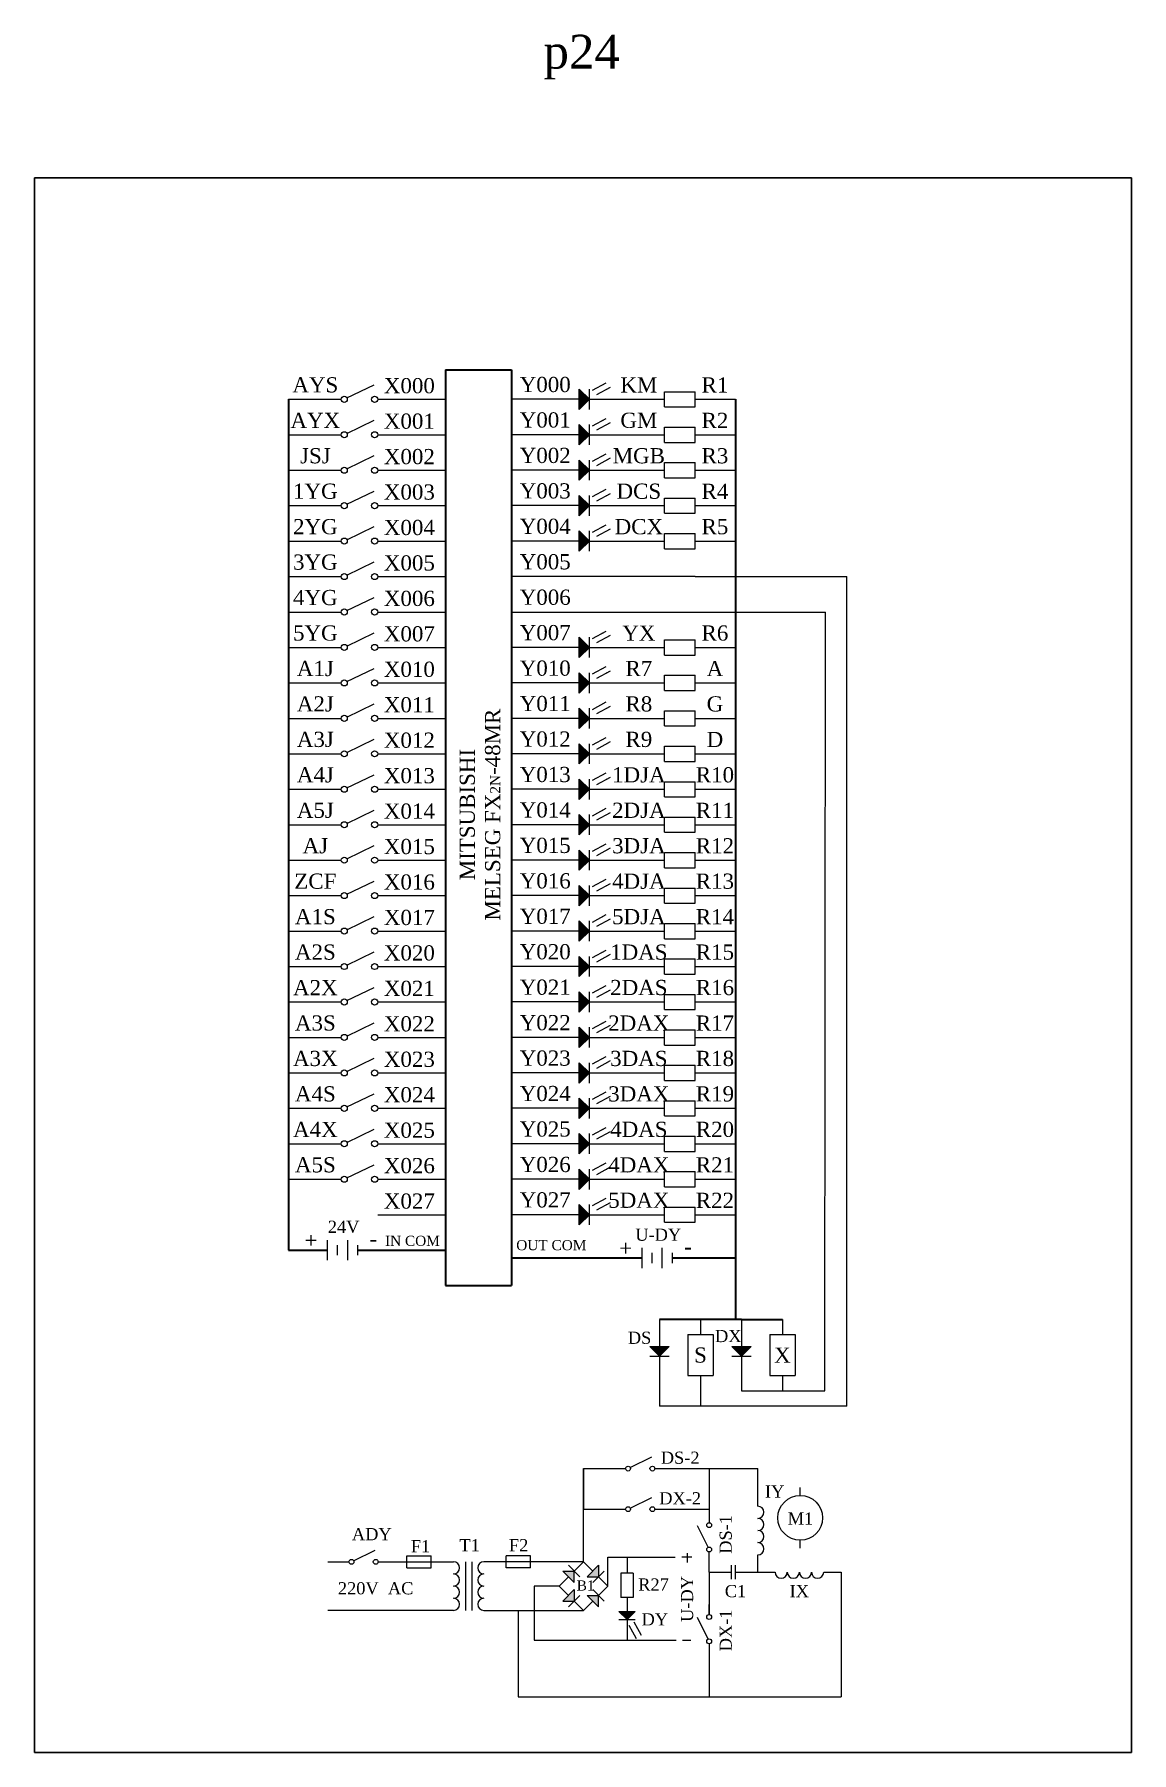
# Model space of a CAD drawing. Header units: millimetres. Extents: x -1398 to -410, y -1053 to -637.
# Drawn here: x -670 to -410, y -1044.5 to -637.4 of the extents above; entities that cross this region are included whole.
import ezdxf

# ---------------------------------------------------------------- set-up
doc = ezdxf.new("R2010")
doc.units = ezdxf.units.MM
doc.header["$MEASUREMENT"] = 0
doc.layers.get('0').update_dxf_attribs({"lineweight": 90})
doc.layers.add('粗实线', color=7, linetype='Continuous', lineweight=35)
doc.layers.add('细实线', color=7, linetype='Continuous', lineweight=13)
doc.styles.get("Standard").update_dxf_attribs({"font": 'TIMES.TTF', "height": 3})
doc.dimstyles.new('ISO-25', dxfattribs={"dimtxt": 3, "dimasz": 1, "dimexe": 2, "dimexo": 0, "dimgap": 1.5, "dimtad": 1, "dimlfac": -1, "dimdsep": 46, "dimtxsty": 'Standard', "dimblk2": 'DOTSMALL', "dimsah": 1, "dimcen": 10, "dimclrd": 7, "dimclre": 7, "dimclrt": 7, "dimazin": 2, "dimtfac": 1, "dimtix": 1, "dimtmove": 1, "dimatfit": 3, "dimfxl": 0, "dimlwd": 9, "dimlwe": 9, "dimarcsym": 0})

# ---------------------------------------------------------------- blocks, each defined once
blk = doc.blocks.new('_DotSmall')
at = {"color": 0, "linetype": 'ByBlock', "const_width": 0.5}
blk.add_lwpolyline([(-0.0625, 0, 1), (0.0625, 0, 1)], format="xyb", close=True, dxfattribs=at)

msp = doc.modelspace()

# ---------------------------------------------------------------- hatches: boundary and pattern name
at = {"layer": '细实线'}
for points in [[(-540.88, -726.25), (-538.48, -723.85), (-540.88, -721.45)], [(-540.88, -734.65), (-538.48, -732.25), (-540.88, -729.85)], [(-540.88, -743.05), (-538.48, -740.65), (-540.88, -738.25)], [(-540.88, -751.45), (-538.48, -749.05), (-540.88, -746.65)], [(-540.88, -759.85), (-538.48, -757.45), (-540.88, -755.05)], [(-540.88, -785.05), (-538.48, -782.65), (-540.88, -780.25)], [(-540.88, -793.45), (-538.48, -791.05), (-540.88, -788.65)], [(-540.88, -801.85), (-538.48, -799.45), (-540.88, -797.05)], [(-540.88, -810.25), (-538.48, -807.85), (-540.88, -805.45)], [(-540.88, -818.65), (-538.48, -816.25), (-540.88, -813.85)], [(-540.88, -827.05), (-538.48, -824.65), (-540.88, -822.25)], [(-540.88, -835.45), (-538.48, -833.05), (-540.88, -830.65)], [(-540.88, -843.85), (-538.48, -841.45), (-540.88, -839.05)], [(-540.88, -852.25), (-538.48, -849.85), (-540.88, -847.45)], [(-540.88, -860.65), (-538.48, -858.25), (-540.88, -855.85)], [(-540.88, -869.05), (-538.48, -866.65), (-540.88, -864.25)], [(-540.88, -877.45), (-538.48, -875.05), (-540.88, -872.65)], [(-540.88, -885.85), (-538.48, -883.45), (-540.88, -881.05)], [(-540.88, -894.25), (-538.48, -891.85), (-540.88, -889.45)], [(-540.88, -902.65), (-538.48, -900.25), (-540.88, -897.85)], [(-540.88, -911.05), (-538.48, -908.65), (-540.88, -906.25)], [(-540.88, -919.45), (-538.48, -917.05), (-540.88, -914.65)], [(-519.56, -948.25), (-524.17, -948.25), (-521.87, -950.55)], [(-500.15, -948.25), (-504.76, -948.25), (-502.46, -950.55)], [(-531.48, -1011.08), (-529.56, -1013), (-527.64, -1011.08)]]:
    msp.add_hatch(color=7, dxfattribs=at).paths.add_polyline_path(points)
h = msp.add_hatch(color=7, dxfattribs=at)
h.paths.add_polyline_path([(-542.07, -1004.2), (-542.07, -1001.49), (-544.79, -1001.49)])
h.paths.add_polyline_path([(-536.31, -1002.85), (-536.31, -1000.13), (-539.03, -1002.85)])
h.paths.add_polyline_path([(-536.31, -1007.25), (-539.03, -1007.25), (-536.31, -1009.96)])
h.paths.add_polyline_path([(-542.07, -1008.61), (-542.07, -1005.89), (-544.79, -1008.61)])

# ---------------------------------------------------------------- linework, layer by layer
at = {"layer": 'Defpoints'}
for p, q in [((-669.98, -1044.51), (-669.98, -671.41)), ((-410, -682.99), (-410, -682.99))]:
    msp.add_line(p, q, dxfattribs=at)
at = {"layer": 'Defpoints', "color": 0}
for p, q in [((-669.98, -671.41), (-410, -671.41)), ((-410, -671.41), (-410, -1044.51)), ((-669.98, -1044.51), (-410, -1044.51))]:
    msp.add_line(p, q, dxfattribs=at)
at = {"layer": '粗实线', "color": 7}
for p, q in [((-572.56, -716.83), (-572.56, -933.85)), ((-572.56, -716.83), (-556.96, -716.83)), ((-556.96, -716.83), (-556.96, -933.85)), ((-609.76, -723.85), (-609.76, -925.45)), ((-503.85, -723.85), (-503.84, -941.87)), ((-609.76, -925.45), (-600.62, -925.45)), ((-593.42, -925.45), (-572.56, -925.45)), ((-556.96, -927.31), (-526.08, -927.31)), ((-518.88, -927.31), (-503.84, -927.31)), ((-572.56, -933.85), (-556.96, -933.85)), ((-502.46, -941.87), (-521.87, -941.87)), ((-502.46, -941.87), (-492.75, -941.87))]:
    msp.add_line(p, q, dxfattribs=at)
at = {"layer": '细实线', "color": 7}
for p, q in [((-595.91, -723.53), (-589.51, -720.4)), ((-609.76, -723.85), (-597.28, -723.85)), ((-588.64, -723.85), (-572.56, -723.85)), ((-540.88, -723.85), (-556.96, -723.85)), ((-540.88, -726.25), (-540.88, -721.45)), ((-540.88, -721.45), (-538.48, -723.85)), ((-540.88, -726.25), (-538.48, -723.85)), ((-538.48, -726.25), (-538.48, -721.45)), ((-538.48, -723.85), (-520.65, -723.85)), ((-520.65, -722.05), (-513.45, -722.05)), ((-520.65, -725.65), (-520.65, -722.05)), ((-513.45, -725.65), (-513.45, -722.05)), ((-513.45, -723.85), (-503.85, -723.85)), ((-520.65, -725.65), (-513.45, -725.65)), ((-609.76, -732.25), (-597.28, -732.25)), ((-595.91, -731.93), (-589.51, -728.8)), ((-588.64, -732.25), (-572.56, -732.25)), ((-540.88, -732.25), (-556.96, -732.25)), ((-540.88, -729.85), (-538.48, -732.25)), ((-540.88, -734.65), (-540.88, -729.85)), ((-540.88, -734.65), (-538.48, -732.25)), ((-538.48, -734.65), (-538.48, -729.85)), ((-538.48, -732.25), (-520.65, -732.25)), ((-520.65, -730.45), (-513.45, -730.45)), ((-520.65, -734.05), (-520.65, -730.45)), ((-513.45, -734.05), (-513.45, -730.45)), ((-513.45, -732.25), (-503.85, -732.25)), ((-520.65, -734.05), (-513.45, -734.05)), ((-609.76, -740.65), (-597.28, -740.65)), ((-595.91, -740.33), (-589.51, -737.2)), ((-588.64, -740.65), (-572.56, -740.65)), ((-540.88, -740.65), (-556.96, -740.65)), ((-540.88, -738.25), (-538.48, -740.65)), ((-540.88, -743.05), (-540.88, -738.25)), ((-540.88, -743.05), (-538.48, -740.65)), ((-538.48, -743.05), (-538.48, -738.25)), ((-538.48, -740.65), (-520.65, -740.65)), ((-520.65, -738.85), (-513.45, -738.85)), ((-520.65, -742.45), (-520.65, -738.85)), ((-513.45, -742.45), (-513.45, -738.85)), ((-513.45, -740.65), (-503.85, -740.65)), ((-520.65, -742.45), (-513.45, -742.45)), ((-609.76, -749.05), (-597.28, -749.05)), ((-595.91, -748.73), (-589.51, -745.6)), ((-588.64, -749.05), (-572.56, -749.05)), ((-540.88, -749.05), (-556.96, -749.05)), ((-540.88, -746.65), (-538.48, -749.05)), ((-540.88, -751.45), (-540.88, -746.65)), ((-540.88, -751.45), (-538.48, -749.05)), ((-538.48, -751.45), (-538.48, -746.65)), ((-538.48, -749.05), (-520.65, -749.05)), ((-520.65, -747.25), (-513.45, -747.25)), ((-520.65, -750.85), (-520.65, -747.25)), ((-513.45, -750.85), (-513.45, -747.25)), ((-513.45, -749.05), (-503.85, -749.05)), ((-520.65, -750.85), (-513.45, -750.85)), ((-595.91, -757.13), (-589.51, -754)), ((-540.88, -755.05), (-538.48, -757.45)), ((-540.88, -759.85), (-540.88, -755.05)), ((-538.48, -759.85), (-538.48, -755.05)), ((-520.65, -755.65), (-513.45, -755.65)), ((-520.65, -759.25), (-520.65, -755.65)), ((-513.45, -759.25), (-513.45, -755.65)), ((-609.76, -757.45), (-597.28, -757.45)), ((-588.64, -757.45), (-572.56, -757.45)), ((-540.88, -757.45), (-556.96, -757.45)), ((-540.88, -759.85), (-538.48, -757.45)), ((-538.48, -757.45), (-520.65, -757.45)), ((-520.65, -759.25), (-513.45, -759.25)), ((-513.45, -757.45), (-503.85, -757.45)), ((-595.91, -765.53), (-589.51, -762.4)), ((-609.76, -765.85), (-597.28, -765.85)), ((-588.64, -765.85), (-572.56, -765.85)), ((-513.45, -765.85), (-556.96, -765.85)), ((-513.45, -765.85), (-477.45, -765.85)), ((-477.45, -962.39), (-477.45, -765.85)), ((-595.91, -773.93), (-589.51, -770.8)), ((-609.76, -774.25), (-597.28, -774.25)), ((-588.64, -774.25), (-572.56, -774.25)), ((-556.96, -774.25), (-482.57, -774.25)), ((-482.71, -958.79), (-482.57, -774.25)), ((-595.91, -782.33), (-589.51, -779.2)), ((-540.88, -785.05), (-540.88, -780.25)), ((-540.88, -780.25), (-538.48, -782.65)), ((-538.48, -785.05), (-538.48, -780.25)), ((-520.65, -780.85), (-513.45, -780.85)), ((-520.65, -784.45), (-520.65, -780.85)), ((-513.45, -784.45), (-513.45, -780.85)), ((-609.76, -782.65), (-597.28, -782.65)), ((-588.64, -782.65), (-572.56, -782.65)), ((-540.88, -782.65), (-556.96, -782.65)), ((-540.88, -785.05), (-538.48, -782.65)), ((-538.48, -782.65), (-520.65, -782.65)), ((-520.65, -784.45), (-513.45, -784.45)), ((-513.45, -782.65), (-503.85, -782.65)), ((-595.91, -790.73), (-589.51, -787.6)), ((-540.88, -793.45), (-540.88, -788.65)), ((-540.88, -788.65), (-538.48, -791.05)), ((-538.48, -793.45), (-538.48, -788.65)), ((-520.65, -789.25), (-513.45, -789.25)), ((-520.65, -792.85), (-520.65, -789.25)), ((-513.45, -792.85), (-513.45, -789.25)), ((-609.76, -791.05), (-597.28, -791.05)), ((-588.64, -791.05), (-572.56, -791.05)), ((-540.88, -791.05), (-556.96, -791.05)), ((-540.88, -793.45), (-538.48, -791.05)), ((-538.48, -791.05), (-520.65, -791.05)), ((-520.65, -792.85), (-513.45, -792.85)), ((-513.45, -791.05), (-503.85, -791.05)), ((-595.91, -799.13), (-589.51, -796)), ((-540.88, -801.85), (-540.88, -797.05)), ((-540.88, -797.05), (-538.48, -799.45)), ((-538.48, -801.85), (-538.48, -797.05)), ((-520.65, -797.65), (-513.45, -797.65)), ((-520.65, -801.25), (-520.65, -797.65)), ((-513.45, -801.25), (-513.45, -797.65)), ((-609.76, -799.45), (-597.28, -799.45)), ((-588.64, -799.45), (-572.56, -799.45)), ((-540.88, -799.45), (-556.96, -799.45)), ((-540.88, -801.85), (-538.48, -799.45)), ((-538.48, -799.45), (-520.65, -799.45)), ((-520.65, -801.25), (-513.45, -801.25)), ((-513.45, -799.45), (-503.85, -799.45)), ((-595.91, -807.53), (-589.51, -804.4)), ((-540.88, -805.45), (-538.48, -807.85)), ((-540.88, -810.25), (-540.88, -805.45)), ((-538.48, -810.25), (-538.48, -805.45)), ((-520.65, -806.05), (-513.45, -806.05)), ((-520.65, -809.65), (-520.65, -806.05)), ((-513.45, -809.65), (-513.45, -806.05)), ((-609.76, -807.85), (-597.28, -807.85)), ((-588.64, -807.85), (-572.56, -807.85)), ((-540.88, -807.85), (-556.96, -807.85)), ((-540.88, -810.25), (-538.48, -807.85)), ((-538.48, -807.85), (-520.65, -807.85)), ((-520.65, -809.65), (-513.45, -809.65)), ((-513.45, -807.85), (-503.85, -807.85)), ((-595.91, -815.93), (-589.51, -812.8)), ((-540.88, -818.65), (-540.88, -813.85)), ((-540.88, -813.85), (-538.48, -816.25)), ((-538.48, -818.65), (-538.48, -813.85)), ((-609.76, -816.25), (-597.28, -816.25)), ((-588.64, -816.25), (-572.56, -816.25)), ((-540.88, -816.25), (-556.96, -816.25)), ((-540.88, -818.65), (-538.48, -816.25)), ((-538.48, -816.25), (-520.65, -816.25)), ((-520.65, -814.45), (-513.45, -814.45)), ((-520.65, -818.05), (-520.65, -814.45)), ((-520.65, -818.05), (-513.45, -818.05)), ((-513.45, -818.05), (-513.45, -814.45)), ((-513.45, -816.25), (-503.85, -816.25)), ((-595.91, -824.33), (-589.51, -821.2)), ((-540.88, -827.05), (-540.88, -822.25)), ((-540.88, -822.25), (-538.48, -824.65)), ((-538.48, -827.05), (-538.48, -822.25)), ((-609.76, -824.65), (-597.28, -824.65)), ((-588.64, -824.65), (-572.56, -824.65)), ((-540.88, -824.65), (-556.96, -824.65)), ((-540.88, -827.05), (-538.48, -824.65)), ((-538.48, -824.65), (-520.65, -824.65)), ((-520.65, -822.85), (-513.45, -822.85)), ((-520.65, -826.45), (-520.65, -822.85)), ((-520.65, -826.45), (-513.45, -826.45)), ((-513.45, -826.45), (-513.45, -822.85)), ((-513.45, -824.65), (-503.85, -824.65)), ((-595.91, -832.73), (-589.51, -829.6)), ((-609.76, -833.05), (-597.28, -833.05)), ((-588.64, -833.05), (-572.56, -833.05)), ((-540.88, -833.05), (-556.96, -833.05)), ((-540.88, -835.45), (-540.88, -830.65)), ((-540.88, -830.65), (-538.48, -833.05)), ((-540.88, -835.45), (-538.48, -833.05)), ((-538.48, -835.45), (-538.48, -830.65)), ((-538.48, -833.05), (-520.65, -833.05)), ((-520.65, -834.85), (-520.65, -831.25)), ((-520.65, -831.25), (-513.45, -831.25)), ((-513.45, -834.85), (-513.45, -831.25)), ((-513.45, -833.05), (-503.85, -833.05)), ((-595.91, -841.13), (-589.51, -838)), ((-520.65, -834.85), (-513.45, -834.85)), ((-609.76, -841.45), (-597.28, -841.45)), ((-588.64, -841.45), (-572.56, -841.45)), ((-540.88, -841.45), (-556.96, -841.45)), ((-540.88, -843.85), (-540.88, -839.05)), ((-540.88, -839.05), (-538.48, -841.45)), ((-540.88, -843.85), (-538.48, -841.45)), ((-538.48, -843.85), (-538.48, -839.05)), ((-538.48, -841.45), (-520.65, -841.45)), ((-520.65, -839.65), (-513.45, -839.65)), ((-520.65, -843.25), (-520.65, -839.65)), ((-513.45, -843.25), (-513.45, -839.65)), ((-513.45, -841.45), (-503.85, -841.45)), ((-595.91, -849.53), (-589.51, -846.4)), ((-520.65, -843.25), (-513.45, -843.25)), ((-609.76, -849.85), (-597.28, -849.85)), ((-588.64, -849.85), (-572.56, -849.85)), ((-540.88, -849.85), (-556.96, -849.85)), ((-540.88, -847.45), (-538.48, -849.85)), ((-540.88, -852.25), (-540.88, -847.45)), ((-540.88, -852.25), (-538.48, -849.85)), ((-538.48, -852.25), (-538.48, -847.45)), ((-538.48, -849.85), (-520.65, -849.85)), ((-520.65, -848.05), (-513.45, -848.05)), ((-520.65, -851.65), (-520.65, -848.05)), ((-513.45, -851.65), (-513.45, -848.05)), ((-513.45, -849.85), (-503.85, -849.85)), ((-595.91, -857.93), (-589.51, -854.8)), ((-520.65, -851.65), (-513.45, -851.65)), ((-609.76, -858.25), (-597.28, -858.25)), ((-588.64, -858.25), (-572.56, -858.25)), ((-540.88, -858.25), (-556.96, -858.25)), ((-540.88, -860.65), (-540.88, -855.85)), ((-540.88, -855.85), (-538.48, -858.25)), ((-540.88, -860.65), (-538.48, -858.25)), ((-538.48, -860.65), (-538.48, -855.85)), ((-538.48, -858.25), (-520.65, -858.25)), ((-520.65, -856.45), (-513.45, -856.45)), ((-520.65, -860.05), (-520.65, -856.45)), ((-513.45, -860.05), (-513.45, -856.45)), ((-513.45, -858.25), (-503.85, -858.25)), ((-520.65, -860.05), (-513.45, -860.05)), ((-609.76, -866.65), (-597.28, -866.65)), ((-595.91, -866.33), (-589.51, -863.2)), ((-588.64, -866.65), (-572.56, -866.65)), ((-540.88, -866.65), (-556.96, -866.65)), ((-540.88, -869.05), (-540.88, -864.25)), ((-540.88, -864.25), (-538.48, -866.65)), ((-540.88, -869.05), (-538.48, -866.65)), ((-538.48, -869.05), (-538.48, -864.25)), ((-538.48, -866.65), (-520.65, -866.65)), ((-520.65, -864.85), (-513.45, -864.85)), ((-520.65, -868.45), (-520.65, -864.85)), ((-513.45, -868.45), (-513.45, -864.85)), ((-513.45, -866.65), (-503.85, -866.65)), ((-520.65, -868.45), (-513.45, -868.45)), ((-609.76, -875.05), (-597.28, -875.05)), ((-595.91, -874.73), (-589.51, -871.6)), ((-588.64, -875.05), (-572.56, -875.05)), ((-540.88, -875.05), (-556.96, -875.05)), ((-540.88, -877.45), (-540.88, -872.65)), ((-540.88, -872.65), (-538.48, -875.05)), ((-540.88, -877.45), (-538.48, -875.05)), ((-538.48, -877.45), (-538.48, -872.65)), ((-538.48, -875.05), (-520.65, -875.05)), ((-520.65, -876.85), (-520.65, -873.25)), ((-520.65, -873.25), (-513.45, -873.25)), ((-513.45, -876.85), (-513.45, -873.25)), ((-513.45, -875.05), (-503.85, -875.05)), ((-520.65, -876.85), (-513.45, -876.85)), ((-609.76, -883.45), (-597.28, -883.45)), ((-595.91, -883.13), (-589.51, -880)), ((-588.64, -883.45), (-572.56, -883.45)), ((-540.88, -883.45), (-556.96, -883.45)), ((-540.88, -885.85), (-540.88, -881.05)), ((-540.88, -881.05), (-538.48, -883.45)), ((-540.88, -885.85), (-538.48, -883.45)), ((-538.48, -885.85), (-538.48, -881.05)), ((-538.48, -883.45), (-520.65, -883.45)), ((-520.65, -881.65), (-513.45, -881.65)), ((-520.65, -885.25), (-520.65, -881.65)), ((-513.45, -885.25), (-513.45, -881.65)), ((-513.45, -883.45), (-503.85, -883.45)), ((-520.65, -885.25), (-513.45, -885.25)), ((-595.91, -891.53), (-589.51, -888.4)), ((-540.88, -889.45), (-538.48, -891.85)), ((-540.88, -894.25), (-540.88, -889.45)), ((-538.48, -894.25), (-538.48, -889.45)), ((-520.65, -890.05), (-513.45, -890.05)), ((-520.65, -893.65), (-520.65, -890.05)), ((-513.45, -893.65), (-513.45, -890.05)), ((-609.76, -891.85), (-597.28, -891.85)), ((-588.64, -891.85), (-572.56, -891.85)), ((-540.88, -891.85), (-556.96, -891.85)), ((-540.88, -894.25), (-538.48, -891.85)), ((-538.48, -891.85), (-520.65, -891.85)), ((-520.65, -893.65), (-513.45, -893.65)), ((-513.45, -891.85), (-503.85, -891.85)), ((-595.91, -899.93), (-589.51, -896.8)), ((-540.88, -902.65), (-540.88, -897.85)), ((-540.88, -897.85), (-538.48, -900.25)), ((-538.48, -902.65), (-538.48, -897.85)), ((-520.65, -898.45), (-513.45, -898.45)), ((-520.65, -902.05), (-520.65, -898.45)), ((-513.45, -902.05), (-513.45, -898.45)), ((-609.76, -900.25), (-597.28, -900.25)), ((-588.64, -900.25), (-572.56, -900.25)), ((-540.88, -900.25), (-556.96, -900.25)), ((-540.88, -902.65), (-538.48, -900.25)), ((-538.48, -900.25), (-520.65, -900.25)), ((-520.65, -902.05), (-513.45, -902.05)), ((-513.45, -900.25), (-503.85, -900.25)), ((-595.91, -908.33), (-589.51, -905.2)), ((-540.88, -911.05), (-540.88, -906.25)), ((-540.88, -906.25), (-538.48, -908.65)), ((-538.48, -911.05), (-538.48, -906.25)), ((-520.65, -906.85), (-513.45, -906.85)), ((-520.65, -910.45), (-520.65, -906.85)), ((-513.45, -910.45), (-513.45, -906.85)), ((-609.76, -908.65), (-597.28, -908.65)), ((-588.64, -908.65), (-572.56, -908.65)), ((-540.88, -908.65), (-556.96, -908.65)), ((-540.88, -911.05), (-538.48, -908.65)), ((-538.48, -908.65), (-520.65, -908.65)), ((-520.65, -910.45), (-513.45, -910.45)), ((-513.45, -908.65), (-503.85, -908.65)), ((-540.88, -919.45), (-540.88, -914.65)), ((-540.88, -914.65), (-538.48, -917.05)), ((-538.48, -919.45), (-538.48, -914.65)), ((-520.65, -915.25), (-513.45, -915.25)), ((-520.65, -918.85), (-520.65, -915.25)), ((-513.45, -918.85), (-513.45, -915.25)), ((-588.64, -917.05), (-572.56, -917.05)), ((-540.88, -917.05), (-556.96, -917.05)), ((-540.88, -919.45), (-538.48, -917.05)), ((-538.48, -917.05), (-520.65, -917.05)), ((-520.65, -918.85), (-513.45, -918.85)), ((-513.45, -917.05), (-503.85, -917.05)), ((-600.62, -923.05), (-600.62, -927.85)), ((-595.82, -923.05), (-595.82, -927.85)), ((-598.22, -924.25), (-598.22, -926.65)), ((-593.42, -924.25), (-593.42, -926.65)), ((-526.08, -924.91), (-526.08, -929.71)), ((-523.68, -926.11), (-523.68, -928.51)), ((-521.28, -924.91), (-521.28, -929.71)), ((-518.88, -926.11), (-518.88, -928.51)), ((-521.87, -941.87), (-512.16, -941.87)), ((-521.87, -941.87), (-521.87, -962.39)), ((-512.16, -941.87), (-512.16, -945.47)), ((-502.46, -941.87), (-502.46, -958.79)), ((-492.75, -941.87), (-492.75, -945.47)), ((-524.17, -948.25), (-519.56, -948.25)), ((-524.17, -948.25), (-521.87, -950.55)), ((-519.56, -948.25), (-521.87, -950.55)), ((-515.16, -945.47), (-509.16, -945.47)), ((-515.16, -945.47), (-515.16, -955.19)), ((-509.16, -945.47), (-509.16, -955.19)), ((-504.76, -948.25), (-500.15, -948.25)), ((-504.76, -948.25), (-502.46, -950.55)), ((-500.15, -948.25), (-502.46, -950.55)), ((-495.75, -945.47), (-495.75, -955.19)), ((-495.75, -945.47), (-489.75, -945.47)), ((-489.75, -945.47), (-489.75, -955.19)), ((-524.17, -950.55), (-519.56, -950.55)), ((-504.76, -950.55), (-500.15, -950.55)), ((-515.16, -955.19), (-509.16, -955.19)), ((-512.16, -955.19), (-512.16, -962.39)), ((-495.75, -955.19), (-489.75, -955.19)), ((-492.75, -955.19), (-492.75, -958.79)), ((-502.46, -958.79), (-482.71, -958.79)), ((-477.45, -962.39), (-521.87, -962.39)), ((-528.79, -976.96), (-523.68, -974.45)), ((-539.87, -977.21), (-539.87, -986.81)), ((-539.87, -991.78), (-539.87, -977.21)), ((-539.87, -977.21), (-529.89, -977.21)), ((-522.98, -977.21), (-510.11, -977.21)), ((-510.11, -977.21), (-498.59, -977.21)), ((-510.11, -977.21), (-510.11, -986.81)), ((-498.59, -986.12), (-498.59, -977.21)), ((-528.79, -986.56), (-523.68, -984.05)), ((-510.11, -984.41), (-510.11, -990.04)), ((-488.53, -983.58), (-488.53, -981.66)), ((-539.87, -986.81), (-529.89, -986.81)), ((-522.98, -986.81), (-510.11, -986.81)), ((-539.87, -999.29), (-539.87, -991.78)), ((-510.37, -995.86), (-512.87, -990.74)), ((-594.34, -999.03), (-589.22, -996.53)), ((-515.31, -997.26), (-515.31, -999.43)), ((-510.11, -1001.75), (-510.11, -996.95)), ((-488.53, -996.1), (-488.53, -994.18)), ((-600.43, -999.29), (-595.44, -999.29)), ((-588.52, -999.29), (-570.68, -999.29)), ((-581.72, -1000.73), (-581.72, -997.85)), ((-581.72, -997.85), (-575.96, -997.85)), ((-581.72, -1000.73), (-575.96, -1000.73)), ((-575.96, -1000.73), (-575.96, -997.85)), ((-567.8, -999.29), (-567.8, -1010.81)), ((-566.36, -999.29), (-566.36, -1010.81)), ((-539.87, -999.29), (-563.48, -999.29)), ((-552.44, -997.85), (-558.2, -997.85)), ((-558.2, -1000.73), (-558.2, -997.85)), ((-552.44, -1000.73), (-558.2, -1000.73)), ((-552.44, -1000.73), (-552.44, -997.85)), ((-542.07, -1004.2), (-544.79, -1001.49)), ((-544.79, -1001.49), (-542.07, -1001.49)), ((-540.72, -1002.85), (-543.43, -1000.13)), ((-542.07, -1001.49), (-539.87, -999.29)), ((-542.07, -1004.2), (-542.07, -1001.49)), ((-539.87, -999.29), (-537.67, -1001.49)), ((-539.03, -1002.85), (-536.31, -1000.13)), ((-537.67, -1004.2), (-534.96, -1001.49)), ((-536.31, -1000.13), (-536.31, -1002.85)), ((-534.11, -998.22), (-518.13, -998.22)), ((-534.11, -1005.05), (-534.11, -998.22)), ((-529.56, -998.22), (-529.56, -1002.01)), ((-516.61, -998.13), (-514.23, -998.13)), ((-504.83, -1003.41), (-504.83, -1000.09)), ((-503.87, -1003.41), (-503.87, -1000.09)), ((-498.59, -1001.75), (-498.59, -997.64)), ((-551.58, -1005.05), (-551.58, -1017.86)), ((-545.63, -1005.05), (-551.58, -1005.05)), ((-545.63, -1005.05), (-543.43, -1002.85)), ((-545.63, -1005.05), (-543.43, -1007.25)), ((-539.03, -1002.85), (-536.31, -1002.85)), ((-536.31, -1002.85), (-534.11, -1005.05)), ((-536.31, -1007.25), (-534.11, -1005.05)), ((-531, -1002.01), (-531, -1007.77)), ((-528.12, -1002.01), (-531, -1002.01)), ((-528.12, -1002.01), (-528.12, -1007.77)), ((-510.11, -1001.75), (-504.83, -1001.75)), ((-510.11, -1001.75), (-510.11, -1011.8)), ((-503.87, -1001.75), (-498.59, -1001.75)), ((-498.59, -1001.75), (-494.48, -1001.75)), ((-482.96, -1001.75), (-478.85, -1001.75)), ((-478.85, -1001.75), (-478.85, -1031.26)), ((-542.07, -1005.89), (-544.79, -1008.61)), ((-544.79, -1008.61), (-542.07, -1008.61)), ((-540.72, -1007.25), (-543.43, -1009.96)), ((-542.07, -1005.89), (-542.07, -1008.61)), ((-542.07, -1008.61), (-539.87, -1010.81)), ((-539.87, -1010.81), (-537.67, -1008.61)), ((-539.03, -1007.25), (-536.31, -1009.96)), ((-539.03, -1007.25), (-536.31, -1007.25)), ((-537.67, -1005.89), (-534.96, -1008.61)), ((-536.31, -1009.96), (-536.31, -1007.25)), ((-528.12, -1007.77), (-531, -1007.77)), ((-529.56, -1007.77), (-529.56, -1017.86)), ((-510.11, -1011.8), (-510.11, -1009.4)), ((-570.68, -1010.81), (-600.43, -1010.81)), ((-563.48, -1010.81), (-539.87, -1010.81)), ((-555.32, -1010.81), (-555.32, -1031.26)), ((-531.48, -1011.08), (-527.64, -1011.08)), ((-531.48, -1011.08), (-529.56, -1013)), ((-531.48, -1013), (-527.64, -1013)), ((-527.64, -1011.08), (-529.56, -1013)), ((-510.37, -1017.62), (-512.87, -1012.51)), ((-551.58, -1017.86), (-517.91, -1017.86)), ((-516.4, -1017.85), (-514.44, -1017.85)), ((-510.11, -1018.72), (-510.11, -1031.26)), ((-555.32, -1031.26), (-478.85, -1031.26))]:
    msp.add_line(p, q, dxfattribs=at)
for centre, radius in [((-596.56, -723.85), 0.72), ((-589.36, -723.85), 0.72), ((-596.56, -732.25), 0.72), ((-589.36, -732.25), 0.72), ((-596.56, -740.65), 0.72), ((-589.36, -740.65), 0.72), ((-596.56, -749.05), 0.72), ((-589.36, -749.05), 0.72), ((-596.56, -757.45), 0.72), ((-589.36, -757.45), 0.72), ((-596.56, -765.85), 0.72), ((-589.36, -765.85), 0.72), ((-596.56, -774.25), 0.72), ((-589.36, -774.25), 0.72), ((-596.56, -782.65), 0.72), ((-589.36, -782.65), 0.72), ((-596.56, -791.05), 0.72), ((-589.36, -791.05), 0.72), ((-596.56, -799.45), 0.72), ((-589.36, -799.45), 0.72), ((-596.56, -807.85), 0.72), ((-589.36, -807.85), 0.72), ((-596.56, -816.25), 0.72), ((-589.36, -816.25), 0.72), ((-596.56, -824.65), 0.72), ((-589.36, -824.65), 0.72), ((-596.56, -833.05), 0.72), ((-589.36, -833.05), 0.72), ((-596.56, -841.45), 0.72), ((-589.36, -841.45), 0.72), ((-596.56, -849.85), 0.72), ((-589.36, -849.85), 0.72), ((-596.56, -858.25), 0.72), ((-589.36, -858.25), 0.72), ((-596.56, -866.65), 0.72), ((-589.36, -866.65), 0.72), ((-596.56, -875.05), 0.72), ((-589.36, -875.05), 0.72), ((-596.56, -883.45), 0.72), ((-589.36, -883.45), 0.72), ((-596.56, -891.85), 0.72), ((-589.36, -891.85), 0.72), ((-596.56, -900.25), 0.72), ((-589.36, -900.25), 0.72), ((-596.56, -908.65), 0.72), ((-589.36, -908.65), 0.72), ((-529.31, -977.21), 0.576), ((-523.55, -977.21), 0.576), ((-488.53, -988.88), 5.3), ((-529.31, -986.81), 0.576), ((-523.55, -986.81), 0.576), ((-510.11, -990.61), 0.576), ((-510.11, -996.37), 0.576), ((-594.86, -999.29), 0.576), ((-589.1, -999.29), 0.576), ((-510.11, -1012.38), 0.576), ((-510.11, -1018.14), 0.576)]:
    msp.add_circle(centre, radius, dxfattribs=at)
for centre, start, end in [((-498.59, -987.56), 270, 90), ((-498.59, -990.44), 270, 90), ((-498.59, -993.32), 270, 90), ((-498.59, -996.2), 270, 90), ((-570.68, -1000.73), 270, 90), ((-563.48, -1000.73), 90, 270), ((-570.68, -1003.61), 270, 90), ((-570.68, -1006.49), 270, 90), ((-563.48, -1003.61), 90, 270), ((-563.48, -1006.49), 90, 270), ((-493.04, -1001.75), 180, 0), ((-490.16, -1001.75), 180, 0), ((-487.28, -1001.75), 180, 0), ((-484.4, -1001.75), 180, 0), ((-570.68, -1009.37), 270, 90), ((-563.48, -1009.37), 90, 270)]:
    msp.add_arc(centre, 1.44, start, end, dxfattribs=at)

# ---------------------------------------------------------------- texts
at = {"layer": '粗实线', "color": 7, "insert": (-564.38, -822.25), "char_height": 3.6, "width": 79.0013, "attachment_point": 5, "rotation": 90}
msp.add_mtext('MITSUBISHI\\PMELSEG FX{\\H0.6667x;2N}-48MR', dxfattribs=at)
at = {"layer": '细实线', "color": 7}
for s, insert, char_height, width, attachment_point in [('{\\H2.667x;p24}', (-540.3, -642.77), 3, 108.7826, 5), ('AYS', (-603.41, -720.45), 3.6, 12.6908, 5), ('X000', (-581.13, -720.65), 3.6, 16.0301, 5), ('Y000', (-548.94, -720.37), 3.6, 16.0301, 5), ('KM', (-526.76, -720.45), 3.6, 11.9083, 5), ('R1', (-508.73, -720.45), 3.6, 9.5267, 5), ('AYX', (-603.41, -728.85), 3.6, 12.6908, 5), ('X001', (-581.13, -729.05), 3.6, 16.0301, 5), ('Y001', (-548.94, -728.77), 3.6, 16.0301, 5), ('GM', (-526.76, -728.85), 3.6, 11.9083, 5), ('R2', (-508.73, -728.85), 3.6, 9.5267, 5), ('JSJ', (-603.41, -737.25), 3.6, 12.6908, 5), ('X002', (-581.13, -737.45), 3.6, 16.0301, 5), ('Y002', (-548.94, -737.17), 3.6, 16.0301, 5), ('MGB', (-526.76, -737.25), 3.6, 11.9083, 5), ('R3', (-508.73, -737.25), 3.6, 9.5267, 5), ('1YG', (-603.41, -745.65), 3.6, 12.6908, 5), ('X003', (-581.13, -745.85), 3.6, 16.0301, 5), ('Y003', (-548.94, -745.57), 3.6, 16.0301, 5), ('DCS', (-526.76, -745.65), 3.6, 11.9083, 5), ('R4', (-508.73, -745.65), 3.6, 9.5267, 5), ('2YG', (-603.41, -754.05), 3.6, 12.6908, 5), ('X004', (-581.13, -754.25), 3.6, 16.0301, 5), ('Y004', (-548.94, -753.97), 3.6, 16.0301, 5), ('DCX', (-526.76, -754.05), 3.6, 11.9083, 5), ('R5', (-508.73, -754.05), 3.6, 9.5267, 5), ('3YG', (-603.41, -762.45), 3.6, 12.6908, 5), ('X005', (-581.13, -762.65), 3.6, 16.0301, 5), ('Y005', (-548.94, -762.37), 3.6, 16.0301, 5), ('4YG', (-603.41, -770.85), 3.6, 12.6908, 5), ('X006', (-581.13, -771.05), 3.6, 16.0301, 5), ('Y006', (-548.94, -770.77), 3.6, 16.0301, 5), ('5YG', (-603.41, -779.25), 3.6, 12.6908, 5), ('X007', (-581.13, -779.45), 3.6, 16.0301, 5), ('Y007', (-548.94, -779.17), 3.6, 16.0301, 5), ('YX', (-526.76, -779.25), 3.6, 11.9083, 5), ('R6', (-508.73, -779.25), 3.6, 9.5267, 5), ('Y010', (-548.94, -787.57), 3.6, 16.0301, 5), ('A1J', (-603.41, -787.65), 3.6, 12.6908, 5), ('X010', (-581.13, -787.85), 3.6, 16.0301, 5), ('R7', (-526.76, -787.65), 3.6, 11.9083, 5), ('A', (-508.73, -787.65), 3.6, 9.5267, 5), ('A2J', (-603.41, -796.05), 3.6, 12.6908, 5), ('X011', (-581.13, -796.25), 3.6, 16.0301, 5), ('Y011', (-548.94, -795.97), 3.6, 16.0301, 5), ('R8', (-526.76, -796.05), 3.6, 11.9083, 5), ('G', (-508.73, -796.05), 3.6, 9.5267, 5), ('A3J', (-603.41, -804.45), 3.6, 12.6908, 5), ('X012', (-581.13, -804.65), 3.6, 16.0301, 5), ('Y012', (-548.94, -804.37), 3.6, 16.0301, 5), ('R9', (-526.76, -804.45), 3.6, 11.9083, 5), ('D', (-508.73, -804.45), 3.6, 9.5267, 5), ('A4J', (-603.41, -812.85), 3.6, 12.6908, 5), ('X013', (-581.13, -813.05), 3.6, 16.0301, 5), ('Y013', (-548.94, -812.77), 3.6, 16.0301, 5), ('1DJA', (-526.76, -812.85), 3.6, 11.9083, 5), ('R10', (-508.73, -812.85), 3.6, 9.5267, 5), ('A5J', (-603.41, -821.25), 3.6, 12.6908, 5), ('X014', (-581.13, -821.45), 3.6, 16.0301, 5), ('Y014', (-548.94, -821.17), 3.6, 16.0301, 5), ('2DJA', (-526.76, -821.25), 3.6, 11.9083, 5), ('R11', (-508.73, -821.25), 3.6, 9.5267, 5), ('AJ', (-603.41, -829.65), 3.6, 12.6908, 5), ('X015', (-581.13, -829.85), 3.6, 16.0301, 5), ('Y015', (-548.94, -829.57), 3.6, 16.0301, 5), ('3DJA', (-526.76, -829.65), 3.6, 11.9083, 5), ('R12', (-508.73, -829.65), 3.6, 9.5267, 5), ('ZCF', (-603.41, -838.05), 3.6, 12.6908, 5), ('X016', (-581.13, -838.25), 3.6, 16.0301, 5), ('Y016', (-548.94, -837.97), 3.6, 16.0301, 5), ('4DJA', (-526.76, -838.05), 3.6, 11.9083, 5), ('R13', (-508.73, -838.05), 3.6, 9.5267, 5), ('A1S', (-603.41, -846.45), 3.6, 12.6908, 5), ('X017', (-581.13, -846.65), 3.6, 16.0301, 5), ('Y017', (-548.94, -846.37), 3.6, 16.0301, 5), ('5DJA', (-526.76, -846.45), 3.6, 11.9083, 5), ('R14', (-508.73, -846.45), 3.6, 9.5267, 5), ('A2S', (-603.41, -854.85), 3.6, 12.6908, 5), ('X020', (-581.13, -855.05), 3.6, 16.0301, 5), ('Y020', (-548.94, -854.77), 3.6, 16.0301, 5), ('1DAS', (-526.76, -854.85), 3.6, 11.9083, 5), ('R15', (-508.73, -854.85), 3.6, 9.5267, 5), ('A2X', (-603.41, -863.25), 3.6, 12.6908, 5), ('X021', (-581.13, -863.45), 3.6, 16.0301, 5), ('Y021', (-548.94, -863.17), 3.6, 16.0301, 5), ('2DAS', (-526.76, -863.25), 3.6, 11.9083, 5), ('R16', (-508.73, -863.25), 3.6, 9.5267, 5), ('A3S', (-603.41, -871.65), 3.6, 12.6908, 5), ('X022', (-581.13, -871.85), 3.6, 16.0301, 5), ('Y022', (-548.94, -871.57), 3.6, 16.0301, 5), ('2DAX', (-526.76, -871.65), 3.6, 11.9083, 5), ('R17', (-508.73, -871.65), 3.6, 9.5267, 5), ('A3X', (-603.41, -880.05), 3.6, 12.6908, 5), ('X023', (-581.13, -880.25), 3.6, 16.0301, 5), ('Y023', (-548.94, -879.97), 3.6, 16.0301, 5), ('3DAS', (-526.76, -880.05), 3.6, 11.9083, 5), ('R18', (-508.73, -880.05), 3.6, 9.5267, 5), ('A4S', (-603.41, -888.45), 3.6, 12.6908, 5), ('X024', (-581.13, -888.65), 3.6, 16.0301, 5), ('Y024', (-548.94, -888.37), 3.6, 16.0301, 5), ('3DAX', (-526.76, -888.45), 3.6, 11.9083, 5), ('R19', (-508.73, -888.45), 3.6, 9.5267, 5), ('A4X', (-603.41, -896.85), 3.6, 12.6908, 5), ('X025', (-581.13, -897.05), 3.6, 16.0301, 5), ('Y025', (-548.94, -896.77), 3.6, 16.0301, 5), ('4DAS', (-526.76, -896.85), 3.6, 11.9083, 5), ('R20', (-508.73, -896.85), 3.6, 9.5267, 5), ('A5S', (-603.41, -905.25), 3.6, 12.6908, 5), ('X026', (-581.13, -905.45), 3.6, 16.0301, 5), ('Y026', (-548.94, -905.17), 3.6, 16.0301, 5), ('4DAX', (-526.76, -905.25), 3.6, 11.9083, 5), ('R21', (-508.73, -905.25), 3.6, 9.5267, 5), ('X027', (-581.13, -913.85), 3.6, 16.0301, 5), ('Y027', (-548.94, -913.57), 3.6, 16.0301, 5), ('5DAX', (-526.76, -913.65), 3.6, 11.9083, 5), ('R22', (-508.73, -913.65), 3.6, 9.5267, 5), ('24V', (-596.71, -919.95), 2.88, 8.4643, 5), ('+', (-604.44, -923.15), 3.6, 5.3473, 5), ('-', (-589.69, -922.73), 3.6, 5.1122, 5), ('IN COM', (-580.41, -923.26), 2.4, 15.5593, 5), ('OUT COM', (-547.5, -924.28), 2.4, 21.681, 5), ('+', (-529.9, -925), 3.6, 5.3473, 5), ('U-DY', (-522.17, -921.81), 2.88, 8.4643, 5), ('-', (-515.15, -924.59), 3.6, 5.1122, 5), ('DX', (-508.71, -944.37), 2.88, 3.9745, 1), ('DS', (-526.59, -946.23), 2.88, 3.9745, 5), ('S', (-512.16, -950.33), 3.6, 6, 5), ('X', (-492.75, -950.33), 3.6, 6, 5), ('DS-2', (-516.97, -974.65), 2.88, 12.824, 5), ('DX-2', (-516.97, -984.25), 2.88, 12.824, 5), ('IY', (-496.88, -981.2), 2.88, 4.1832, 1), ('M1', (-488.46, -989.04), 2.88, 8.6594, 5), ('ADY', (-590.04, -992.75), 2.88, 8.2684, 5), ('F1', (-578.48, -995.59), 2.88, 9.4932, 5), ('T1', (-566.86, -995.36), 2.88, 7.9621, 5), ('F2', (-555.24, -995.36), 2.88, 8.2684, 5), ('220V  AC', (-589.12, -1005.6), 2.88, 24.4987, 5), ('B1', (-541.48, -1003.71), 2.4, 3.9508, 1), ('R27', (-523.28, -1004.68), 2.88, 4.8997, 5), ('C1', (-503.85, -1006.26), 2.88, 5.5122, 5), ('IX', (-488.74, -1006.26), 2.88, 10.1057, 5), ('DY', (-522.97, -1012.94), 2.88, 3.981, 5)]:
    msp.add_mtext(s, dxfattribs=dict(at, insert=insert, char_height=char_height, width=width, attachment_point=attachment_point))
at = {"layer": '细实线', "color": 7, "char_height": 2.88, "attachment_point": 5, "rotation": 90}
for s, insert, width in [('DS-1', (-506.17, -992.8), 5.28), ('U-DY', (-515.31, -1008.1), 11.5028), ('DX-1', (-506.17, -1015.55), 13.0144)]:
    msp.add_mtext(s, dxfattribs=dict(at, insert=insert, width=width))

# ---------------------------------------------------------------- leaders
at = {"layer": '细实线', "color": 7}
for points in [[(-534.62, -720.04), (-537.85, -721.79)], [(-533.58, -721.03), (-536.81, -722.79)], [(-534.62, -728.44), (-537.85, -730.19)], [(-533.58, -729.43), (-536.81, -731.19)], [(-534.62, -736.84), (-537.85, -738.59)], [(-533.58, -737.83), (-536.81, -739.59)], [(-534.62, -745.24), (-537.85, -746.99)], [(-533.58, -746.23), (-536.81, -747.99)], [(-534.62, -753.64), (-537.85, -755.39)], [(-533.58, -754.63), (-536.81, -756.39)], [(-534.62, -778.84), (-537.85, -780.59)], [(-533.58, -779.83), (-536.81, -781.59)], [(-534.62, -787.24), (-537.85, -788.99)], [(-533.58, -788.23), (-536.81, -789.99)], [(-534.62, -795.64), (-537.85, -797.39)], [(-533.58, -796.63), (-536.81, -798.39)], [(-534.62, -804.04), (-537.85, -805.79)], [(-533.58, -805.03), (-536.81, -806.79)], [(-534.62, -812.44), (-537.85, -814.19)], [(-533.58, -813.43), (-536.81, -815.19)], [(-534.62, -820.84), (-537.85, -822.59)], [(-533.58, -821.83), (-536.81, -823.59)], [(-534.62, -829.24), (-537.85, -830.99)], [(-533.58, -830.23), (-536.81, -831.99)], [(-534.62, -837.64), (-537.85, -839.39)], [(-533.58, -838.63), (-536.81, -840.39)], [(-534.62, -846.04), (-537.85, -847.79)], [(-533.58, -847.03), (-536.81, -848.79)], [(-534.62, -854.44), (-537.85, -856.19)], [(-533.58, -855.43), (-536.81, -857.19)], [(-534.62, -862.84), (-537.85, -864.59)], [(-533.58, -863.83), (-536.81, -865.59)], [(-534.62, -871.24), (-537.85, -872.99)], [(-533.58, -872.23), (-536.81, -873.99)], [(-534.62, -879.64), (-537.85, -881.39)], [(-533.58, -880.63), (-536.81, -882.39)], [(-534.62, -888.04), (-537.85, -889.79)], [(-533.58, -889.03), (-536.81, -890.79)], [(-534.62, -896.44), (-537.85, -898.19)], [(-533.58, -897.43), (-536.81, -899.19)], [(-534.62, -904.84), (-537.85, -906.59)], [(-533.58, -905.83), (-536.81, -907.59)], [(-534.62, -913.24), (-537.85, -914.99)], [(-533.58, -914.23), (-536.81, -915.99)], [(-526.13, -1016.79), (-527.89, -1013.56)], [(-527.29, -1017.58), (-529.05, -1014.35)]]:
    msp.add_leader(points, dimstyle='ISO-25', override={"dimgap": 1.5, "dimtad": 0}, dxfattribs=at)

doc.saveas('drawing.dxf')
